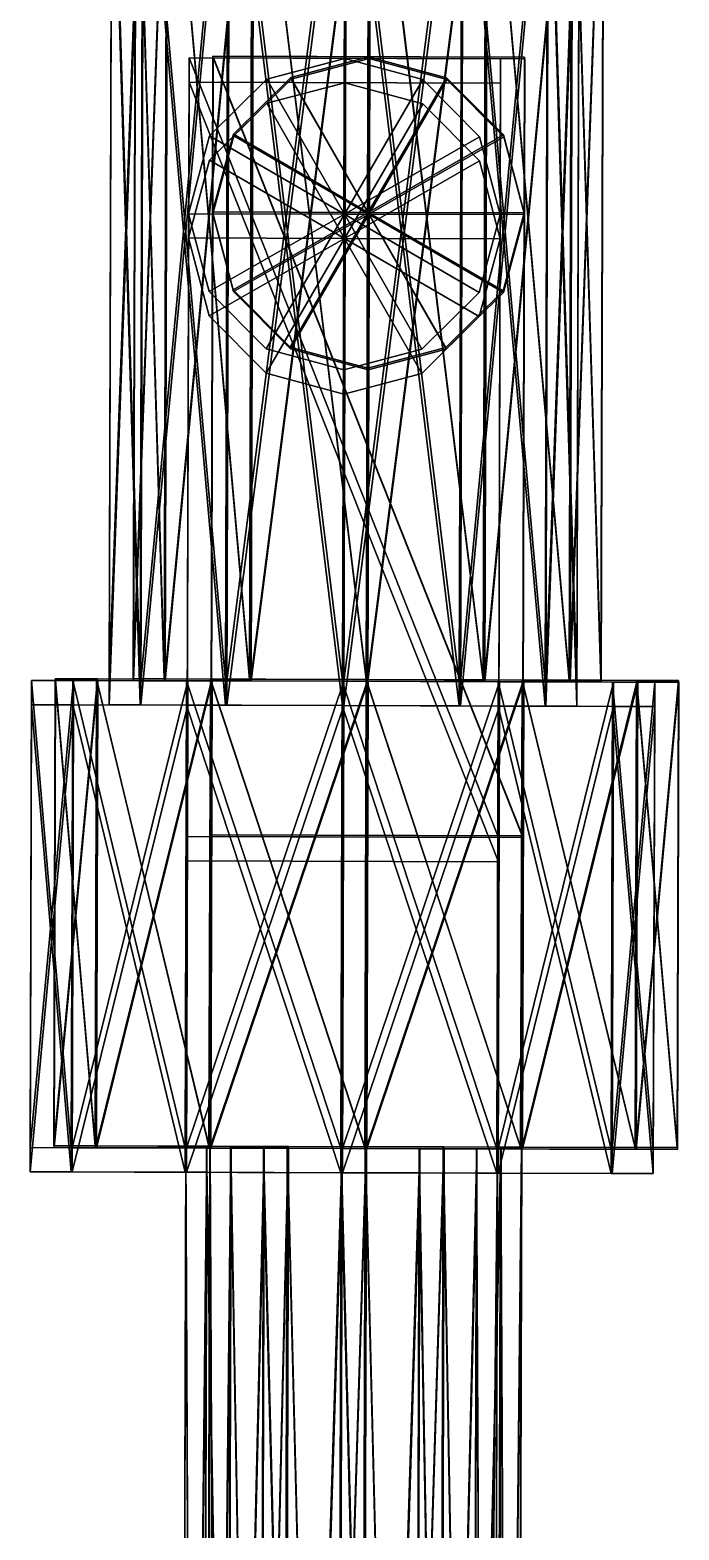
# Model space of a CAD drawing. Extents: x 16.4 to 23.5, y 1.1 to 14.
# Drawn here: x 19.4962 to 19.5378, y 7.2512 to 7.3475 of the extents above; entities that cross this region are included whole.
import ezdxf

# ---------------------------------------------------------------- set-up
doc = ezdxf.new("R2010")
doc.units = 0
doc.header["$LTSCALE"] = 0.5
doc.layers.get('0').update_dxf_attribs({"linetype": 'CONTINUOUS'})

msp = doc.modelspace()

# ---------------------------------------------------------------- meshes
at = {"color": 8, "linetype": 'CONTINUOUS'}
mesh = msp.add_polyface(dxfattribs=at)
corners = [(19.531421, 7.36566, 10.300043), (19.529389, 7.365666, 10.307538), (19.523883, 7.365682, 10.313012), (19.516377, 7.365704, 10.315), (19.508883, 7.365726, 10.312969), (19.503409, 7.365741, 10.307462), (19.501421, 7.365747, 10.299957), (19.503452, 7.365741, 10.292462), (19.508958, 7.365725, 10.286988), (19.516464, 7.365704, 10.285), (19.523958, 7.365682, 10.287031), (19.529433, 7.365666, 10.292538), (19.531247, 7.305661, 10.300043), (19.529216, 7.305667, 10.307538), (19.52371, 7.305682, 10.313012), (19.516204, 7.305704, 10.315), (19.50871, 7.305726, 10.312969), (19.503235, 7.305742, 10.307462), (19.501247, 7.305747, 10.299957), (19.503279, 7.305742, 10.292462), (19.508785, 7.305726, 10.286988), (19.516291, 7.305704, 10.285), (19.523785, 7.305682, 10.287031), (19.529259, 7.305666, 10.292538), (19.516421, 7.365704, 10.3), (19.516247, 7.305704, 10.3)]
mesh.append_faces([[corners[k] for k in face] for face in [(0, 1, 12), (1, 13, 12), (1, 2, 13), (2, 14, 13), (2, 3, 14), (3, 15, 14), (3, 4, 15), (4, 16, 15), (4, 5, 16), (5, 17, 16), (5, 6, 17), (6, 18, 17), (6, 7, 18), (7, 19, 18), (7, 8, 19), (8, 20, 19), (8, 9, 20), (9, 21, 20), (9, 10, 21), (10, 22, 21), (10, 11, 22), (11, 23, 22), (11, 0, 23), (0, 12, 23), (24, 1, 0), (24, 2, 1), (24, 3, 2), (24, 4, 3), (24, 5, 4), (24, 6, 5), (24, 7, 6), (24, 8, 7), (24, 9, 8), (24, 10, 9), (24, 11, 10), (24, 0, 11), (25, 12, 13), (25, 13, 14), (25, 14, 15), (25, 15, 16), (25, 16, 17), (25, 17, 18), (25, 18, 19), (25, 19, 20), (25, 20, 21), (25, 21, 22), (25, 22, 23), (25, 23, 12)]], dxfattribs={"color": 8})
mesh = msp.add_polyface(dxfattribs=at)
corners = [(19.532957, 7.36577, 2.500043), (19.530925, 7.365776, 2.507538), (19.525419, 7.365792, 2.513012), (19.517913, 7.365814, 2.515), (19.510419, 7.365836, 2.512969), (19.504945, 7.365851, 2.507462), (19.502957, 7.365857, 2.499957), (19.504988, 7.365851, 2.492462), (19.510494, 7.365835, 2.486988), (19.518, 7.365814, 2.485), (19.525494, 7.365792, 2.487031), (19.530969, 7.365776, 2.492538), (19.532783, 7.305771, 2.500043), (19.530752, 7.305776, 2.507538), (19.525245, 7.305792, 2.513012), (19.51774, 7.305814, 2.515), (19.510246, 7.305836, 2.512969), (19.504771, 7.305852, 2.507462), (19.502783, 7.305857, 2.499957), (19.504815, 7.305852, 2.492462), (19.510321, 7.305836, 2.486988), (19.517827, 7.305814, 2.485), (19.525321, 7.305792, 2.487031), (19.530795, 7.305776, 2.492538), (19.517957, 7.365814, 2.5), (19.517783, 7.305814, 2.5)]
mesh.append_faces([[corners[k] for k in face] for face in [(0, 1, 12), (1, 13, 12), (1, 2, 13), (2, 14, 13), (2, 3, 14), (3, 15, 14), (3, 4, 15), (4, 16, 15), (4, 5, 16), (5, 17, 16), (5, 6, 17), (6, 18, 17), (6, 7, 18), (7, 19, 18), (7, 8, 19), (8, 20, 19), (8, 9, 20), (9, 21, 20), (9, 10, 21), (10, 22, 21), (10, 11, 22), (11, 23, 22), (11, 0, 23), (0, 12, 23), (24, 1, 0), (24, 2, 1), (24, 3, 2), (24, 4, 3), (24, 5, 4), (24, 6, 5), (24, 7, 6), (24, 8, 7), (24, 9, 8), (24, 10, 9), (24, 11, 10), (24, 0, 11), (25, 12, 13), (25, 13, 14), (25, 14, 15), (25, 15, 16), (25, 16, 17), (25, 17, 18), (25, 18, 19), (25, 19, 20), (25, 20, 21), (25, 21, 22), (25, 22, 23), (25, 23, 12)]], dxfattribs={"color": 8})
mesh = msp.add_polyface(dxfattribs=at)
corners = [(19.532979, 7.36566, 12.900043), (19.530948, 7.365666, 12.907538), (19.525442, 7.365682, 12.913012), (19.517936, 7.365704, 12.915), (19.510442, 7.365726, 12.912969), (19.504967, 7.365741, 12.907462), (19.50298, 7.365747, 12.899957), (19.505011, 7.365741, 12.892462), (19.510517, 7.365725, 12.886988), (19.518023, 7.365704, 12.885), (19.525517, 7.365682, 12.887031), (19.530991, 7.365666, 12.892538), (19.532806, 7.305661, 12.900043), (19.530774, 7.305667, 12.907538), (19.525268, 7.305682, 12.913012), (19.517762, 7.305704, 12.915), (19.510268, 7.305726, 12.912969), (19.504794, 7.305742, 12.907462), (19.502806, 7.305747, 12.899957), (19.504837, 7.305742, 12.892462), (19.510343, 7.305726, 12.886988), (19.517849, 7.305704, 12.885), (19.525343, 7.305682, 12.887031), (19.530818, 7.305666, 12.892538), (19.517979, 7.365704, 12.9), (19.517806, 7.305704, 12.9)]
mesh.append_faces([[corners[k] for k in face] for face in [(0, 1, 12), (1, 13, 12), (1, 2, 13), (2, 14, 13), (2, 3, 14), (3, 15, 14), (3, 4, 15), (4, 16, 15), (4, 5, 16), (5, 17, 16), (5, 6, 17), (6, 18, 17), (6, 7, 18), (7, 19, 18), (7, 8, 19), (8, 20, 19), (8, 9, 20), (9, 21, 20), (9, 10, 21), (10, 22, 21), (10, 11, 22), (11, 23, 22), (11, 0, 23), (0, 12, 23), (24, 1, 0), (24, 2, 1), (24, 3, 2), (24, 4, 3), (24, 5, 4), (24, 6, 5), (24, 7, 6), (24, 8, 7), (24, 9, 8), (24, 10, 9), (24, 11, 10), (24, 0, 11), (25, 12, 13), (25, 13, 14), (25, 14, 15), (25, 15, 16), (25, 16, 17), (25, 17, 18), (25, 18, 19), (25, 19, 20), (25, 20, 21), (25, 21, 22), (25, 22, 23), (25, 23, 12)]], dxfattribs={"color": 8})
mesh = msp.add_polyface(dxfattribs=at)
corners = [(19.531421, 7.364102, 5.100043), (19.529389, 7.364108, 5.107538), (19.523883, 7.364124, 5.113012), (19.516377, 7.364145, 5.115), (19.508883, 7.364167, 5.112969), (19.503409, 7.364183, 5.107462), (19.501421, 7.364189, 5.099957), (19.503452, 7.364183, 5.092462), (19.508958, 7.364167, 5.086988), (19.516464, 7.364145, 5.085), (19.523958, 7.364123, 5.087031), (19.529433, 7.364108, 5.092538), (19.531247, 7.304102, 5.100043), (19.529216, 7.304108, 5.107538), (19.52371, 7.304124, 5.113012), (19.516204, 7.304146, 5.115), (19.50871, 7.304167, 5.112969), (19.503235, 7.304183, 5.107462), (19.501247, 7.304189, 5.099957), (19.503279, 7.304183, 5.092462), (19.508785, 7.304167, 5.086988), (19.516291, 7.304145, 5.085), (19.523785, 7.304124, 5.087031), (19.529259, 7.304108, 5.092538), (19.516421, 7.364145, 5.1), (19.516247, 7.304145, 5.1)]
mesh.append_faces([[corners[k] for k in face] for face in [(0, 1, 12), (1, 13, 12), (1, 2, 13), (2, 14, 13), (2, 3, 14), (3, 15, 14), (3, 4, 15), (4, 16, 15), (4, 5, 16), (5, 17, 16), (5, 6, 17), (6, 18, 17), (6, 7, 18), (7, 19, 18), (7, 8, 19), (8, 20, 19), (8, 9, 20), (9, 21, 20), (9, 10, 21), (10, 22, 21), (10, 11, 22), (11, 23, 22), (11, 0, 23), (0, 12, 23), (24, 1, 0), (24, 2, 1), (24, 3, 2), (24, 4, 3), (24, 5, 4), (24, 6, 5), (24, 7, 6), (24, 8, 7), (24, 9, 8), (24, 10, 9), (24, 11, 10), (24, 0, 11), (25, 12, 13), (25, 13, 14), (25, 14, 15), (25, 15, 16), (25, 16, 17), (25, 17, 18), (25, 18, 19), (25, 19, 20), (25, 20, 21), (25, 21, 22), (25, 22, 23), (25, 23, 12)]], dxfattribs={"color": 8})
mesh = msp.add_polyface(dxfattribs=at)
corners = [(19.531421, 7.364102, 7.700043), (19.529389, 7.364108, 7.707538), (19.523883, 7.364124, 7.713012), (19.516377, 7.364145, 7.715), (19.508883, 7.364167, 7.712969), (19.503409, 7.364183, 7.707462), (19.501421, 7.364189, 7.699957), (19.503452, 7.364183, 7.692462), (19.508958, 7.364167, 7.686988), (19.516464, 7.364145, 7.685), (19.523958, 7.364123, 7.687031), (19.529433, 7.364108, 7.692538), (19.531247, 7.304102, 7.700043), (19.529216, 7.304108, 7.707538), (19.52371, 7.304124, 7.713012), (19.516204, 7.304146, 7.715), (19.50871, 7.304167, 7.712969), (19.503235, 7.304183, 7.707462), (19.501247, 7.304189, 7.699957), (19.503279, 7.304183, 7.692462), (19.508785, 7.304167, 7.686988), (19.516291, 7.304145, 7.685), (19.523785, 7.304124, 7.687031), (19.529259, 7.304108, 7.692538), (19.516421, 7.364145, 7.7), (19.516247, 7.304145, 7.7)]
mesh.append_faces([[corners[k] for k in face] for face in [(0, 1, 12), (1, 13, 12), (1, 2, 13), (2, 14, 13), (2, 3, 14), (3, 15, 14), (3, 4, 15), (4, 16, 15), (4, 5, 16), (5, 17, 16), (5, 6, 17), (6, 18, 17), (6, 7, 18), (7, 19, 18), (7, 8, 19), (8, 20, 19), (8, 9, 20), (9, 21, 20), (9, 10, 21), (10, 22, 21), (10, 11, 22), (11, 23, 22), (11, 0, 23), (0, 12, 23), (24, 1, 0), (24, 2, 1), (24, 3, 2), (24, 4, 3), (24, 5, 4), (24, 6, 5), (24, 7, 6), (24, 8, 7), (24, 9, 8), (24, 10, 9), (24, 11, 10), (24, 0, 11), (25, 12, 13), (25, 13, 14), (25, 14, 15), (25, 15, 16), (25, 16, 17), (25, 17, 18), (25, 18, 19), (25, 19, 20), (25, 20, 21), (25, 21, 22), (25, 22, 23), (25, 23, 12)]], dxfattribs={"color": 8})
at = {"color": 5, "linetype": 'CONTINUOUS'}
mesh = msp.add_polyface(dxfattribs=at)
corners = [(19.506218, 7.295733, 10.33), (19.526218, 7.295675, 10.33), (19.526363, 7.345675, 10.33), (19.506363, 7.345733, 10.33), (19.506218, 7.295733, 10.335), (19.526218, 7.295675, 10.335), (19.526363, 7.345675, 10.335), (19.506363, 7.345733, 10.335)]
mesh.append_faces([[corners[k] for k in face] for face in [(0, 1, 4), (1, 5, 4), (1, 2, 5), (2, 6, 5), (2, 3, 6), (3, 7, 6), (3, 0, 7), (0, 4, 7), (3, 1, 0), (2, 1, 3), (4, 5, 7), (7, 5, 6)]], dxfattribs={"color": 5})
at = {"color": 8, "linetype": 'CONTINUOUS'}
mesh = msp.add_polyface(dxfattribs=at)
corners = [(19.516305, 7.325704, 10.3), (19.521309, 7.327029, 10.3), (19.52498, 7.330679, 10.3), (19.526334, 7.335675, 10.3), (19.525009, 7.340679, 10.3), (19.521359, 7.34435, 10.3), (19.516363, 7.345704, 10.3), (19.511359, 7.344379, 10.3), (19.507688, 7.340729, 10.3), (19.506334, 7.335733, 10.3), (19.507659, 7.330729, 10.3), (19.511309, 7.327058, 10.3), (19.516305, 7.325704, 10.33), (19.521309, 7.327029, 10.33), (19.52498, 7.330679, 10.33), (19.526334, 7.335675, 10.33), (19.525009, 7.340679, 10.33), (19.521359, 7.34435, 10.33), (19.516363, 7.345704, 10.33), (19.511359, 7.344379, 10.33), (19.507688, 7.340729, 10.33), (19.506334, 7.335733, 10.33), (19.507659, 7.330729, 10.33), (19.511309, 7.327058, 10.33), (19.516334, 7.335704, 10.3), (19.516334, 7.335704, 10.33)]
mesh.append_faces([[corners[k] for k in face] for face in [(0, 1, 12), (1, 13, 12), (1, 2, 13), (2, 14, 13), (2, 3, 14), (3, 15, 14), (3, 4, 15), (4, 16, 15), (4, 5, 16), (5, 17, 16), (5, 6, 17), (6, 18, 17), (6, 7, 18), (7, 19, 18), (7, 8, 19), (8, 20, 19), (8, 9, 20), (9, 21, 20), (9, 10, 21), (10, 22, 21), (10, 11, 22), (11, 23, 22), (11, 0, 23), (0, 12, 23), (24, 1, 0), (24, 2, 1), (24, 3, 2), (24, 4, 3), (24, 5, 4), (24, 6, 5), (24, 7, 6), (24, 8, 7), (24, 9, 8), (24, 10, 9), (24, 11, 10), (24, 0, 11), (25, 12, 13), (25, 13, 14), (25, 14, 15), (25, 15, 16), (25, 16, 17), (25, 17, 18), (25, 18, 19), (25, 19, 20), (25, 20, 21), (25, 21, 22), (25, 22, 23), (25, 23, 12)]], dxfattribs={"color": 8})
at = {"color": 5, "linetype": 'CONTINUOUS'}
mesh = msp.add_polyface(dxfattribs=at)
corners = [(19.507754, 7.295843, 2.53), (19.527754, 7.295785, 2.53), (19.527899, 7.345785, 2.53), (19.507899, 7.345843, 2.53), (19.507754, 7.295843, 2.535), (19.527754, 7.295785, 2.535), (19.527899, 7.345785, 2.535), (19.507899, 7.345843, 2.535)]
mesh.append_faces([[corners[k] for k in face] for face in [(0, 1, 4), (1, 5, 4), (1, 2, 5), (2, 6, 5), (2, 3, 6), (3, 7, 6), (3, 0, 7), (0, 4, 7), (3, 1, 0), (2, 1, 3), (4, 5, 7), (7, 5, 6)]], dxfattribs={"color": 5})
mesh = msp.add_polyface(dxfattribs=at)
corners = [(19.507777, 7.295733, 12.93), (19.527777, 7.295675, 12.93), (19.527922, 7.345675, 12.93), (19.507922, 7.345733, 12.93), (19.507777, 7.295733, 12.935), (19.527777, 7.295675, 12.935), (19.527922, 7.345675, 12.935), (19.507922, 7.345733, 12.935)]
mesh.append_faces([[corners[k] for k in face] for face in [(0, 1, 4), (1, 5, 4), (1, 2, 5), (2, 6, 5), (2, 3, 6), (3, 7, 6), (3, 0, 7), (0, 4, 7), (3, 1, 0), (2, 1, 3), (4, 5, 7), (7, 5, 6)]], dxfattribs={"color": 5})
at = {"color": 8, "linetype": 'CONTINUOUS'}
mesh = msp.add_polyface(dxfattribs=at)
corners = [(19.517841, 7.325814, 2.5), (19.522845, 7.327139, 2.5), (19.526516, 7.330789, 2.5), (19.52787, 7.335785, 2.5), (19.526545, 7.340789, 2.5), (19.522895, 7.34446, 2.5), (19.517899, 7.345814, 2.5), (19.512895, 7.344489, 2.5), (19.509224, 7.340839, 2.5), (19.50787, 7.335843, 2.5), (19.509195, 7.330839, 2.5), (19.512845, 7.327168, 2.5), (19.517841, 7.325814, 2.53), (19.522845, 7.327139, 2.53), (19.526516, 7.330789, 2.53), (19.52787, 7.335785, 2.53), (19.526545, 7.340789, 2.53), (19.522895, 7.34446, 2.53), (19.517899, 7.345814, 2.53), (19.512895, 7.344489, 2.53), (19.509224, 7.340839, 2.53), (19.50787, 7.335843, 2.53), (19.509195, 7.330839, 2.53), (19.512845, 7.327168, 2.53), (19.51787, 7.335814, 2.5), (19.51787, 7.335814, 2.53)]
mesh.append_faces([[corners[k] for k in face] for face in [(0, 1, 12), (1, 13, 12), (1, 2, 13), (2, 14, 13), (2, 3, 14), (3, 15, 14), (3, 4, 15), (4, 16, 15), (4, 5, 16), (5, 17, 16), (5, 6, 17), (6, 18, 17), (6, 7, 18), (7, 19, 18), (7, 8, 19), (8, 20, 19), (8, 9, 20), (9, 21, 20), (9, 10, 21), (10, 22, 21), (10, 11, 22), (11, 23, 22), (11, 0, 23), (0, 12, 23), (24, 1, 0), (24, 2, 1), (24, 3, 2), (24, 4, 3), (24, 5, 4), (24, 6, 5), (24, 7, 6), (24, 8, 7), (24, 9, 8), (24, 10, 9), (24, 11, 10), (24, 0, 11), (25, 12, 13), (25, 13, 14), (25, 14, 15), (25, 15, 16), (25, 16, 17), (25, 17, 18), (25, 18, 19), (25, 19, 20), (25, 20, 21), (25, 21, 22), (25, 22, 23), (25, 23, 12)]], dxfattribs={"color": 8})
mesh = msp.add_polyface(dxfattribs=at)
corners = [(19.517864, 7.325704, 12.9), (19.522868, 7.327029, 12.9), (19.526538, 7.330679, 12.9), (19.527893, 7.335675, 12.9), (19.526567, 7.340679, 12.9), (19.522918, 7.34435, 12.9), (19.517922, 7.345704, 12.9), (19.512918, 7.344379, 12.9), (19.509247, 7.340729, 12.9), (19.507893, 7.335733, 12.9), (19.509218, 7.330729, 12.9), (19.512868, 7.327058, 12.9), (19.517864, 7.325704, 12.93), (19.522868, 7.327029, 12.93), (19.526538, 7.330679, 12.93), (19.527893, 7.335675, 12.93), (19.526567, 7.340679, 12.93), (19.522918, 7.34435, 12.93), (19.517922, 7.345704, 12.93), (19.512918, 7.344379, 12.93), (19.509247, 7.340729, 12.93), (19.507893, 7.335733, 12.93), (19.509218, 7.330729, 12.93), (19.512868, 7.327058, 12.93), (19.517893, 7.335704, 12.9), (19.517893, 7.335704, 12.93)]
mesh.append_faces([[corners[k] for k in face] for face in [(0, 1, 12), (1, 13, 12), (1, 2, 13), (2, 14, 13), (2, 3, 14), (3, 15, 14), (3, 4, 15), (4, 16, 15), (4, 5, 16), (5, 17, 16), (5, 6, 17), (6, 18, 17), (6, 7, 18), (7, 19, 18), (7, 8, 19), (8, 20, 19), (8, 9, 20), (9, 21, 20), (9, 10, 21), (10, 22, 21), (10, 11, 22), (11, 23, 22), (11, 0, 23), (0, 12, 23), (24, 1, 0), (24, 2, 1), (24, 3, 2), (24, 4, 3), (24, 5, 4), (24, 6, 5), (24, 7, 6), (24, 8, 7), (24, 9, 8), (24, 10, 9), (24, 11, 10), (24, 0, 11), (25, 12, 13), (25, 13, 14), (25, 14, 15), (25, 15, 16), (25, 16, 17), (25, 17, 18), (25, 18, 19), (25, 19, 20), (25, 20, 21), (25, 21, 22), (25, 22, 23), (25, 23, 12)]], dxfattribs={"color": 8})
at = {"color": 5, "linetype": 'CONTINUOUS'}
mesh = msp.add_polyface(dxfattribs=at)
corners = [(19.506218, 7.294174, 5.13), (19.526218, 7.294117, 5.13), (19.526363, 7.344116, 5.13), (19.506363, 7.344174, 5.13), (19.506218, 7.294174, 5.135), (19.526218, 7.294117, 5.135), (19.526363, 7.344116, 5.135), (19.506363, 7.344174, 5.135)]
mesh.append_faces([[corners[k] for k in face] for face in [(0, 1, 4), (1, 5, 4), (1, 2, 5), (2, 6, 5), (2, 3, 6), (3, 7, 6), (3, 0, 7), (0, 4, 7), (3, 1, 0), (2, 1, 3), (4, 5, 7), (7, 5, 6)]], dxfattribs={"color": 5})
mesh = msp.add_polyface(dxfattribs=at)
corners = [(19.506218, 7.294174, 7.73), (19.526218, 7.294117, 7.73), (19.526363, 7.344116, 7.73), (19.506363, 7.344174, 7.73), (19.506218, 7.294174, 7.735), (19.526218, 7.294117, 7.735), (19.526363, 7.344116, 7.735), (19.506363, 7.344174, 7.735)]
mesh.append_faces([[corners[k] for k in face] for face in [(0, 1, 4), (1, 5, 4), (1, 2, 5), (2, 6, 5), (2, 3, 6), (3, 7, 6), (3, 0, 7), (0, 4, 7), (3, 1, 0), (2, 1, 3), (4, 5, 7), (7, 5, 6)]], dxfattribs={"color": 5})
at = {"color": 8, "linetype": 'CONTINUOUS'}
mesh = msp.add_polyface(dxfattribs=at)
corners = [(19.516305, 7.324145, 5.1), (19.521309, 7.325471, 5.1), (19.52498, 7.32912, 5.1), (19.526334, 7.334116, 5.1), (19.525009, 7.33912, 5.1), (19.521359, 7.342791, 5.1), (19.516363, 7.344145, 5.1), (19.511359, 7.34282, 5.1), (19.507688, 7.33917, 5.1), (19.506334, 7.334174, 5.1), (19.507659, 7.32917, 5.1), (19.511309, 7.3255, 5.1), (19.516305, 7.324145, 5.13), (19.521309, 7.325471, 5.13), (19.52498, 7.32912, 5.13), (19.526334, 7.334116, 5.13), (19.525009, 7.33912, 5.13), (19.521359, 7.342791, 5.13), (19.516363, 7.344145, 5.13), (19.511359, 7.34282, 5.13), (19.507688, 7.33917, 5.13), (19.506334, 7.334174, 5.13), (19.507659, 7.32917, 5.13), (19.511309, 7.3255, 5.13), (19.516334, 7.334145, 5.1), (19.516334, 7.334145, 5.13)]
mesh.append_faces([[corners[k] for k in face] for face in [(0, 1, 12), (1, 13, 12), (1, 2, 13), (2, 14, 13), (2, 3, 14), (3, 15, 14), (3, 4, 15), (4, 16, 15), (4, 5, 16), (5, 17, 16), (5, 6, 17), (6, 18, 17), (6, 7, 18), (7, 19, 18), (7, 8, 19), (8, 20, 19), (8, 9, 20), (9, 21, 20), (9, 10, 21), (10, 22, 21), (10, 11, 22), (11, 23, 22), (11, 0, 23), (0, 12, 23), (24, 1, 0), (24, 2, 1), (24, 3, 2), (24, 4, 3), (24, 5, 4), (24, 6, 5), (24, 7, 6), (24, 8, 7), (24, 9, 8), (24, 10, 9), (24, 11, 10), (24, 0, 11), (25, 12, 13), (25, 13, 14), (25, 14, 15), (25, 15, 16), (25, 16, 17), (25, 17, 18), (25, 18, 19), (25, 19, 20), (25, 20, 21), (25, 21, 22), (25, 22, 23), (25, 23, 12)]], dxfattribs={"color": 8})
mesh = msp.add_polyface(dxfattribs=at)
corners = [(19.516305, 7.324145, 7.7), (19.521309, 7.325471, 7.7), (19.52498, 7.32912, 7.7), (19.526334, 7.334116, 7.7), (19.525009, 7.33912, 7.7), (19.521359, 7.342791, 7.7), (19.516363, 7.344145, 7.7), (19.511359, 7.34282, 7.7), (19.507688, 7.33917, 7.7), (19.506334, 7.334174, 7.7), (19.507659, 7.32917, 7.7), (19.511309, 7.3255, 7.7), (19.516305, 7.324145, 7.73), (19.521309, 7.325471, 7.73), (19.52498, 7.32912, 7.73), (19.526334, 7.334116, 7.73), (19.525009, 7.33912, 7.73), (19.521359, 7.342791, 7.73), (19.516363, 7.344145, 7.73), (19.511359, 7.34282, 7.73), (19.507688, 7.33917, 7.73), (19.506334, 7.334174, 7.73), (19.507659, 7.32917, 7.73), (19.511309, 7.3255, 7.73), (19.516334, 7.334145, 7.7), (19.516334, 7.334145, 7.73)]
mesh.append_faces([[corners[k] for k in face] for face in [(0, 1, 12), (1, 13, 12), (1, 2, 13), (2, 14, 13), (2, 3, 14), (3, 15, 14), (3, 4, 15), (4, 16, 15), (4, 5, 16), (5, 17, 16), (5, 6, 17), (6, 18, 17), (6, 7, 18), (7, 19, 18), (7, 8, 19), (8, 20, 19), (8, 9, 20), (9, 21, 20), (9, 10, 21), (10, 22, 21), (10, 11, 22), (11, 23, 22), (11, 0, 23), (0, 12, 23), (24, 1, 0), (24, 2, 1), (24, 3, 2), (24, 4, 3), (24, 5, 4), (24, 6, 5), (24, 7, 6), (24, 8, 7), (24, 9, 8), (24, 10, 9), (24, 11, 10), (24, 0, 11), (25, 12, 13), (25, 13, 14), (25, 14, 15), (25, 15, 16), (25, 16, 17), (25, 17, 18), (25, 18, 19), (25, 19, 20), (25, 20, 21), (25, 21, 22), (25, 22, 23), (25, 23, 12)]], dxfattribs={"color": 8})
mesh = msp.add_polyface(dxfattribs=at)
corners = [(19.536247, 7.305646, 10.300058), (19.533539, 7.305654, 10.31005), (19.526197, 7.305675, 10.317349), (19.516189, 7.305704, 10.32), (19.506197, 7.305733, 10.317291), (19.498898, 7.305754, 10.30995), (19.496247, 7.305762, 10.299942), (19.498956, 7.305754, 10.28995), (19.506297, 7.305733, 10.282651), (19.516305, 7.305704, 10.28), (19.526297, 7.305675, 10.282709), (19.533597, 7.305654, 10.29005), (19.53616, 7.275646, 10.300058), (19.533452, 7.275654, 10.31005), (19.52611, 7.275675, 10.317349), (19.516103, 7.275704, 10.32), (19.50611, 7.275733, 10.317291), (19.498811, 7.275754, 10.30995), (19.496161, 7.275762, 10.299942), (19.498869, 7.275754, 10.28995), (19.506211, 7.275733, 10.282651), (19.516218, 7.275704, 10.28), (19.52621, 7.275675, 10.282709), (19.53351, 7.275654, 10.29005), (19.516247, 7.305704, 10.3), (19.51616, 7.275704, 10.3)]
mesh.append_faces([[corners[k] for k in face] for face in [(0, 1, 12), (1, 13, 12), (1, 2, 13), (2, 14, 13), (2, 3, 14), (3, 15, 14), (3, 4, 15), (4, 16, 15), (4, 5, 16), (5, 17, 16), (5, 6, 17), (6, 18, 17), (6, 7, 18), (7, 19, 18), (7, 8, 19), (8, 20, 19), (8, 9, 20), (9, 21, 20), (9, 10, 21), (10, 22, 21), (10, 11, 22), (11, 23, 22), (11, 0, 23), (0, 12, 23), (24, 1, 0), (24, 2, 1), (24, 3, 2), (24, 4, 3), (24, 5, 4), (24, 6, 5), (24, 7, 6), (24, 8, 7), (24, 9, 8), (24, 10, 9), (24, 11, 10), (24, 0, 11), (25, 12, 13), (25, 13, 14), (25, 14, 15), (25, 15, 16), (25, 16, 17), (25, 17, 18), (25, 18, 19), (25, 19, 20), (25, 20, 21), (25, 21, 22), (25, 22, 23), (25, 23, 12)]], dxfattribs={"color": 8})
mesh = msp.add_polyface(dxfattribs=at)
corners = [(19.537783, 7.305756, 2.500058), (19.535075, 7.305764, 2.51005), (19.527733, 7.305785, 2.517349), (19.517725, 7.305814, 2.52), (19.507733, 7.305843, 2.517291), (19.500434, 7.305864, 2.50995), (19.497783, 7.305872, 2.499942), (19.500492, 7.305864, 2.48995), (19.507833, 7.305843, 2.482651), (19.517841, 7.305814, 2.48), (19.527833, 7.305785, 2.482709), (19.535132, 7.305764, 2.49005), (19.537696, 7.275756, 2.500058), (19.534988, 7.275764, 2.51005), (19.527646, 7.275785, 2.517349), (19.517638, 7.275814, 2.52), (19.507646, 7.275843, 2.517291), (19.500347, 7.275864, 2.50995), (19.497696, 7.275872, 2.499942), (19.500405, 7.275864, 2.48995), (19.507747, 7.275843, 2.482651), (19.517754, 7.275814, 2.48), (19.527746, 7.275785, 2.482709), (19.535046, 7.275764, 2.49005), (19.517783, 7.305814, 2.5), (19.517696, 7.275814, 2.5)]
mesh.append_faces([[corners[k] for k in face] for face in [(0, 1, 12), (1, 13, 12), (1, 2, 13), (2, 14, 13), (2, 3, 14), (3, 15, 14), (3, 4, 15), (4, 16, 15), (4, 5, 16), (5, 17, 16), (5, 6, 17), (6, 18, 17), (6, 7, 18), (7, 19, 18), (7, 8, 19), (8, 20, 19), (8, 9, 20), (9, 21, 20), (9, 10, 21), (10, 22, 21), (10, 11, 22), (11, 23, 22), (11, 0, 23), (0, 12, 23), (24, 1, 0), (24, 2, 1), (24, 3, 2), (24, 4, 3), (24, 5, 4), (24, 6, 5), (24, 7, 6), (24, 8, 7), (24, 9, 8), (24, 10, 9), (24, 11, 10), (24, 0, 11), (25, 12, 13), (25, 13, 14), (25, 14, 15), (25, 15, 16), (25, 16, 17), (25, 17, 18), (25, 18, 19), (25, 19, 20), (25, 20, 21), (25, 21, 22), (25, 22, 23), (25, 23, 12)]], dxfattribs={"color": 8})
mesh = msp.add_polyface(dxfattribs=at)
corners = [(19.537806, 7.305646, 12.900058), (19.535097, 7.305654, 12.91005), (19.527756, 7.305675, 12.917349), (19.517748, 7.305704, 12.92), (19.507756, 7.305733, 12.917291), (19.500457, 7.305754, 12.90995), (19.497806, 7.305762, 12.899942), (19.500514, 7.305754, 12.88995), (19.507856, 7.305733, 12.882651), (19.517864, 7.305704, 12.88), (19.527856, 7.305675, 12.882709), (19.535155, 7.305654, 12.89005), (19.537719, 7.275646, 12.900058), (19.53501, 7.275654, 12.91005), (19.527669, 7.275675, 12.917349), (19.517661, 7.275704, 12.92), (19.507669, 7.275733, 12.917291), (19.50037, 7.275754, 12.90995), (19.497719, 7.275762, 12.899942), (19.500428, 7.275754, 12.88995), (19.507769, 7.275733, 12.882651), (19.517777, 7.275704, 12.88), (19.527769, 7.275675, 12.882709), (19.535068, 7.275654, 12.89005), (19.517806, 7.305704, 12.9), (19.517719, 7.275704, 12.9)]
mesh.append_faces([[corners[k] for k in face] for face in [(0, 1, 12), (1, 13, 12), (1, 2, 13), (2, 14, 13), (2, 3, 14), (3, 15, 14), (3, 4, 15), (4, 16, 15), (4, 5, 16), (5, 17, 16), (5, 6, 17), (6, 18, 17), (6, 7, 18), (7, 19, 18), (7, 8, 19), (8, 20, 19), (8, 9, 20), (9, 21, 20), (9, 10, 21), (10, 22, 21), (10, 11, 22), (11, 23, 22), (11, 0, 23), (0, 12, 23), (24, 1, 0), (24, 2, 1), (24, 3, 2), (24, 4, 3), (24, 5, 4), (24, 6, 5), (24, 7, 6), (24, 8, 7), (24, 9, 8), (24, 10, 9), (24, 11, 10), (24, 0, 11), (25, 12, 13), (25, 13, 14), (25, 14, 15), (25, 15, 16), (25, 16, 17), (25, 17, 18), (25, 18, 19), (25, 19, 20), (25, 20, 21), (25, 21, 22), (25, 22, 23), (25, 23, 12)]], dxfattribs={"color": 8})
mesh = msp.add_polyface(dxfattribs=at)
corners = [(19.536247, 7.304088, 5.100058), (19.533539, 7.304095, 5.11005), (19.526197, 7.304117, 5.117349), (19.516189, 7.304146, 5.12), (19.506197, 7.304175, 5.117291), (19.498898, 7.304196, 5.10995), (19.496247, 7.304203, 5.099942), (19.498956, 7.304195, 5.08995), (19.506297, 7.304174, 5.082651), (19.516305, 7.304145, 5.08), (19.526297, 7.304116, 5.082709), (19.533597, 7.304095, 5.09005), (19.53616, 7.274088, 5.100058), (19.533452, 7.274096, 5.11005), (19.52611, 7.274117, 5.117349), (19.516103, 7.274146, 5.12), (19.50611, 7.274175, 5.117291), (19.498811, 7.274196, 5.10995), (19.496161, 7.274203, 5.099942), (19.498869, 7.274196, 5.08995), (19.506211, 7.274174, 5.082651), (19.516218, 7.274145, 5.08), (19.52621, 7.274116, 5.082709), (19.53351, 7.274095, 5.09005), (19.516247, 7.304145, 5.1), (19.51616, 7.274146, 5.1)]
mesh.append_faces([[corners[k] for k in face] for face in [(0, 1, 12), (1, 13, 12), (1, 2, 13), (2, 14, 13), (2, 3, 14), (3, 15, 14), (3, 4, 15), (4, 16, 15), (4, 5, 16), (5, 17, 16), (5, 6, 17), (6, 18, 17), (6, 7, 18), (7, 19, 18), (7, 8, 19), (8, 20, 19), (8, 9, 20), (9, 21, 20), (9, 10, 21), (10, 22, 21), (10, 11, 22), (11, 23, 22), (11, 0, 23), (0, 12, 23), (24, 1, 0), (24, 2, 1), (24, 3, 2), (24, 4, 3), (24, 5, 4), (24, 6, 5), (24, 7, 6), (24, 8, 7), (24, 9, 8), (24, 10, 9), (24, 11, 10), (24, 0, 11), (25, 12, 13), (25, 13, 14), (25, 14, 15), (25, 15, 16), (25, 16, 17), (25, 17, 18), (25, 18, 19), (25, 19, 20), (25, 20, 21), (25, 21, 22), (25, 22, 23), (25, 23, 12)]], dxfattribs={"color": 8})
mesh = msp.add_polyface(dxfattribs=at)
corners = [(19.536247, 7.304088, 7.700058), (19.533539, 7.304095, 7.71005), (19.526197, 7.304117, 7.717349), (19.516189, 7.304146, 7.72), (19.506197, 7.304175, 7.717291), (19.498898, 7.304196, 7.70995), (19.496247, 7.304203, 7.699942), (19.498956, 7.304195, 7.68995), (19.506297, 7.304174, 7.682651), (19.516305, 7.304145, 7.68), (19.526297, 7.304116, 7.682709), (19.533597, 7.304095, 7.69005), (19.53616, 7.274088, 7.700058), (19.533452, 7.274096, 7.71005), (19.52611, 7.274117, 7.717349), (19.516103, 7.274146, 7.72), (19.50611, 7.274175, 7.717291), (19.498811, 7.274196, 7.70995), (19.496161, 7.274203, 7.699942), (19.498869, 7.274196, 7.68995), (19.506211, 7.274174, 7.682651), (19.516218, 7.274145, 7.68), (19.52621, 7.274116, 7.682709), (19.53351, 7.274095, 7.69005), (19.516247, 7.304145, 7.7), (19.51616, 7.274146, 7.7)]
mesh.append_faces([[corners[k] for k in face] for face in [(0, 1, 12), (1, 13, 12), (1, 2, 13), (2, 14, 13), (2, 3, 14), (3, 15, 14), (3, 4, 15), (4, 16, 15), (4, 5, 16), (5, 17, 16), (5, 6, 17), (6, 18, 17), (6, 7, 18), (7, 19, 18), (7, 8, 19), (8, 20, 19), (8, 9, 20), (9, 21, 20), (9, 10, 21), (10, 22, 21), (10, 11, 22), (11, 23, 22), (11, 0, 23), (0, 12, 23), (24, 1, 0), (24, 2, 1), (24, 3, 2), (24, 4, 3), (24, 5, 4), (24, 6, 5), (24, 7, 6), (24, 8, 7), (24, 9, 8), (24, 10, 9), (24, 11, 10), (24, 0, 11), (25, 12, 13), (25, 13, 14), (25, 14, 15), (25, 15, 16), (25, 16, 17), (25, 17, 18), (25, 18, 19), (25, 19, 20), (25, 20, 21), (25, 21, 22), (25, 22, 23), (25, 23, 12)]], dxfattribs={"color": 8})
at = {"color": 30, "linetype": 'CONTINUOUS'}
mesh = msp.add_polyface(dxfattribs=at)
corners = [(19.52616, 7.275675, 10.300029), (19.524806, 7.275679, 10.305025), (19.521135, 7.27569, 10.308675), (19.516131, 7.275704, 10.31), (19.511135, 7.275719, 10.308646), (19.507486, 7.275729, 10.304975), (19.50616, 7.275733, 10.299971), (19.507515, 7.275729, 10.294975), (19.511186, 7.275719, 10.291325), (19.516189, 7.275704, 10.29), (19.521185, 7.27569, 10.291354), (19.524835, 7.275679, 10.295025), (19.525647, 7.098107, 10.300029), (19.524292, 7.098111, 10.305025), (19.520622, 7.098122, 10.308675), (19.515618, 7.098137, 10.31), (19.510622, 7.098151, 10.308646), (19.506972, 7.098162, 10.304975), (19.505647, 7.098165, 10.299971), (19.507001, 7.098161, 10.294975), (19.510672, 7.098151, 10.291325), (19.515676, 7.098136, 10.29), (19.520672, 7.098122, 10.291354), (19.524321, 7.098111, 10.295025), (19.51616, 7.275704, 10.3), (19.515647, 7.098136, 10.3)]
mesh.append_faces([[corners[k] for k in face] for face in [(0, 1, 12), (1, 13, 12), (1, 2, 13), (2, 14, 13), (2, 3, 14), (3, 15, 14), (3, 4, 15), (4, 16, 15), (4, 5, 16), (5, 17, 16), (5, 6, 17), (6, 18, 17), (6, 7, 18), (7, 19, 18), (7, 8, 19), (8, 20, 19), (8, 9, 20), (9, 21, 20), (9, 10, 21), (10, 22, 21), (10, 11, 22), (11, 23, 22), (11, 0, 23), (0, 12, 23), (24, 1, 0), (24, 2, 1), (24, 3, 2), (24, 4, 3), (24, 5, 4), (24, 6, 5), (24, 7, 6), (24, 8, 7), (24, 9, 8), (24, 10, 9), (24, 11, 10), (24, 0, 11), (25, 12, 13), (25, 13, 14), (25, 14, 15), (25, 15, 16), (25, 16, 17), (25, 17, 18), (25, 18, 19), (25, 19, 20), (25, 20, 21), (25, 21, 22), (25, 22, 23), (25, 23, 12)]], dxfattribs={"color": 30})
mesh = msp.add_polyface(dxfattribs=at)
corners = [(19.527696, 7.275785, 2.500029), (19.526342, 7.275789, 2.505025), (19.522671, 7.2758, 2.508675), (19.517667, 7.275814, 2.51), (19.512671, 7.275829, 2.508646), (19.509022, 7.275839, 2.504975), (19.507696, 7.275843, 2.499971), (19.509051, 7.275839, 2.494975), (19.512721, 7.275829, 2.491325), (19.517725, 7.275814, 2.49), (19.522721, 7.2758, 2.491354), (19.526371, 7.275789, 2.495025), (19.527182, 7.098217, 2.500029), (19.525828, 7.098221, 2.505025), (19.522157, 7.098232, 2.508675), (19.517154, 7.098246, 2.51), (19.512157, 7.098261, 2.508646), (19.508508, 7.098271, 2.504975), (19.507183, 7.098275, 2.499971), (19.508537, 7.098271, 2.494975), (19.512208, 7.098261, 2.491325), (19.517211, 7.098246, 2.49), (19.522208, 7.098232, 2.491354), (19.525857, 7.098221, 2.495025), (19.517696, 7.275814, 2.5), (19.517183, 7.098246, 2.5)]
mesh.append_faces([[corners[k] for k in face] for face in [(0, 1, 12), (1, 13, 12), (1, 2, 13), (2, 14, 13), (2, 3, 14), (3, 15, 14), (3, 4, 15), (4, 16, 15), (4, 5, 16), (5, 17, 16), (5, 6, 17), (6, 18, 17), (6, 7, 18), (7, 19, 18), (7, 8, 19), (8, 20, 19), (8, 9, 20), (9, 21, 20), (9, 10, 21), (10, 22, 21), (10, 11, 22), (11, 23, 22), (11, 0, 23), (0, 12, 23), (24, 1, 0), (24, 2, 1), (24, 3, 2), (24, 4, 3), (24, 5, 4), (24, 6, 5), (24, 7, 6), (24, 8, 7), (24, 9, 8), (24, 10, 9), (24, 11, 10), (24, 0, 11), (25, 12, 13), (25, 13, 14), (25, 14, 15), (25, 15, 16), (25, 16, 17), (25, 17, 18), (25, 18, 19), (25, 19, 20), (25, 20, 21), (25, 21, 22), (25, 22, 23), (25, 23, 12)]], dxfattribs={"color": 30})
mesh = msp.add_polyface(dxfattribs=at)
corners = [(19.527719, 7.275675, 12.900029), (19.526365, 7.275679, 12.905025), (19.522694, 7.27569, 12.908675), (19.51769, 7.275704, 12.91), (19.512694, 7.275719, 12.908646), (19.509044, 7.275729, 12.904975), (19.507719, 7.275733, 12.899971), (19.509073, 7.275729, 12.894975), (19.512744, 7.275719, 12.891325), (19.517748, 7.275704, 12.89), (19.522744, 7.27569, 12.891354), (19.526394, 7.275679, 12.895025), (19.527205, 7.098107, 12.900029), (19.525851, 7.098111, 12.905025), (19.52218, 7.098122, 12.908675), (19.517176, 7.098137, 12.91), (19.51218, 7.098151, 12.908646), (19.508531, 7.098162, 12.904975), (19.507205, 7.098165, 12.899971), (19.50856, 7.098161, 12.894975), (19.51223, 7.098151, 12.891325), (19.517234, 7.098136, 12.89), (19.52223, 7.098122, 12.891354), (19.52588, 7.098111, 12.895025), (19.517719, 7.275704, 12.9), (19.517205, 7.098136, 12.9)]
mesh.append_faces([[corners[k] for k in face] for face in [(0, 1, 12), (1, 13, 12), (1, 2, 13), (2, 14, 13), (2, 3, 14), (3, 15, 14), (3, 4, 15), (4, 16, 15), (4, 5, 16), (5, 17, 16), (5, 6, 17), (6, 18, 17), (6, 7, 18), (7, 19, 18), (7, 8, 19), (8, 20, 19), (8, 9, 20), (9, 21, 20), (9, 10, 21), (10, 22, 21), (10, 11, 22), (11, 23, 22), (11, 0, 23), (0, 12, 23), (24, 1, 0), (24, 2, 1), (24, 3, 2), (24, 4, 3), (24, 5, 4), (24, 6, 5), (24, 7, 6), (24, 8, 7), (24, 9, 8), (24, 10, 9), (24, 11, 10), (24, 0, 11), (25, 12, 13), (25, 13, 14), (25, 14, 15), (25, 15, 16), (25, 16, 17), (25, 17, 18), (25, 18, 19), (25, 19, 20), (25, 20, 21), (25, 21, 22), (25, 22, 23), (25, 23, 12)]], dxfattribs={"color": 30})
mesh = msp.add_polyface(dxfattribs=at)
corners = [(19.52616, 7.274117, 5.100029), (19.524806, 7.274121, 5.105025), (19.521135, 7.274131, 5.108675), (19.516131, 7.274146, 5.11), (19.511135, 7.27416, 5.108646), (19.507486, 7.274171, 5.104975), (19.50616, 7.274175, 5.099971), (19.507515, 7.274171, 5.094975), (19.511186, 7.27416, 5.091325), (19.516189, 7.274145, 5.09), (19.521185, 7.274131, 5.091354), (19.524835, 7.27412, 5.095025), (19.525647, 7.096549, 5.100029), (19.524292, 7.096553, 5.105025), (19.520622, 7.096563, 5.108675), (19.515618, 7.096578, 5.11), (19.510622, 7.096592, 5.108646), (19.506972, 7.096603, 5.104975), (19.505647, 7.096607, 5.099971), (19.507001, 7.096603, 5.094975), (19.510672, 7.096592, 5.091325), (19.515676, 7.096578, 5.09), (19.520672, 7.096563, 5.091354), (19.524321, 7.096553, 5.095025), (19.51616, 7.274146, 5.1), (19.515647, 7.096578, 5.1)]
mesh.append_faces([[corners[k] for k in face] for face in [(0, 1, 12), (1, 13, 12), (1, 2, 13), (2, 14, 13), (2, 3, 14), (3, 15, 14), (3, 4, 15), (4, 16, 15), (4, 5, 16), (5, 17, 16), (5, 6, 17), (6, 18, 17), (6, 7, 18), (7, 19, 18), (7, 8, 19), (8, 20, 19), (8, 9, 20), (9, 21, 20), (9, 10, 21), (10, 22, 21), (10, 11, 22), (11, 23, 22), (11, 0, 23), (0, 12, 23), (24, 1, 0), (24, 2, 1), (24, 3, 2), (24, 4, 3), (24, 5, 4), (24, 6, 5), (24, 7, 6), (24, 8, 7), (24, 9, 8), (24, 10, 9), (24, 11, 10), (24, 0, 11), (25, 12, 13), (25, 13, 14), (25, 14, 15), (25, 15, 16), (25, 16, 17), (25, 17, 18), (25, 18, 19), (25, 19, 20), (25, 20, 21), (25, 21, 22), (25, 22, 23), (25, 23, 12)]], dxfattribs={"color": 30})
mesh = msp.add_polyface(dxfattribs=at)
corners = [(19.52616, 7.274117, 7.700029), (19.524806, 7.274121, 7.705025), (19.521135, 7.274131, 7.708675), (19.516131, 7.274146, 7.71), (19.511135, 7.27416, 7.708646), (19.507486, 7.274171, 7.704975), (19.50616, 7.274175, 7.699971), (19.507515, 7.274171, 7.694975), (19.511186, 7.27416, 7.691325), (19.516189, 7.274145, 7.69), (19.521185, 7.274131, 7.691354), (19.524835, 7.27412, 7.695025), (19.525647, 7.096549, 7.700029), (19.524292, 7.096553, 7.705025), (19.520622, 7.096563, 7.708675), (19.515618, 7.096578, 7.71), (19.510622, 7.096592, 7.708646), (19.506972, 7.096603, 7.704975), (19.505647, 7.096607, 7.699971), (19.507001, 7.096603, 7.694975), (19.510672, 7.096592, 7.691325), (19.515676, 7.096578, 7.69), (19.520672, 7.096563, 7.691354), (19.524321, 7.096553, 7.695025), (19.51616, 7.274146, 7.7), (19.515647, 7.096578, 7.7)]
mesh.append_faces([[corners[k] for k in face] for face in [(0, 1, 12), (1, 13, 12), (1, 2, 13), (2, 14, 13), (2, 3, 14), (3, 15, 14), (3, 4, 15), (4, 16, 15), (4, 5, 16), (5, 17, 16), (5, 6, 17), (6, 18, 17), (6, 7, 18), (7, 19, 18), (7, 8, 19), (8, 20, 19), (8, 9, 20), (9, 21, 20), (9, 10, 21), (10, 22, 21), (10, 11, 22), (11, 23, 22), (11, 0, 23), (0, 12, 23), (24, 1, 0), (24, 2, 1), (24, 3, 2), (24, 4, 3), (24, 5, 4), (24, 6, 5), (24, 7, 6), (24, 8, 7), (24, 9, 8), (24, 10, 9), (24, 11, 10), (24, 0, 11), (25, 12, 13), (25, 13, 14), (25, 14, 15), (25, 15, 16), (25, 16, 17), (25, 17, 18), (25, 18, 19), (25, 19, 20), (25, 20, 21), (25, 21, 22), (25, 22, 23), (25, 23, 12)]], dxfattribs={"color": 30})

doc.saveas('drawing.dxf')
